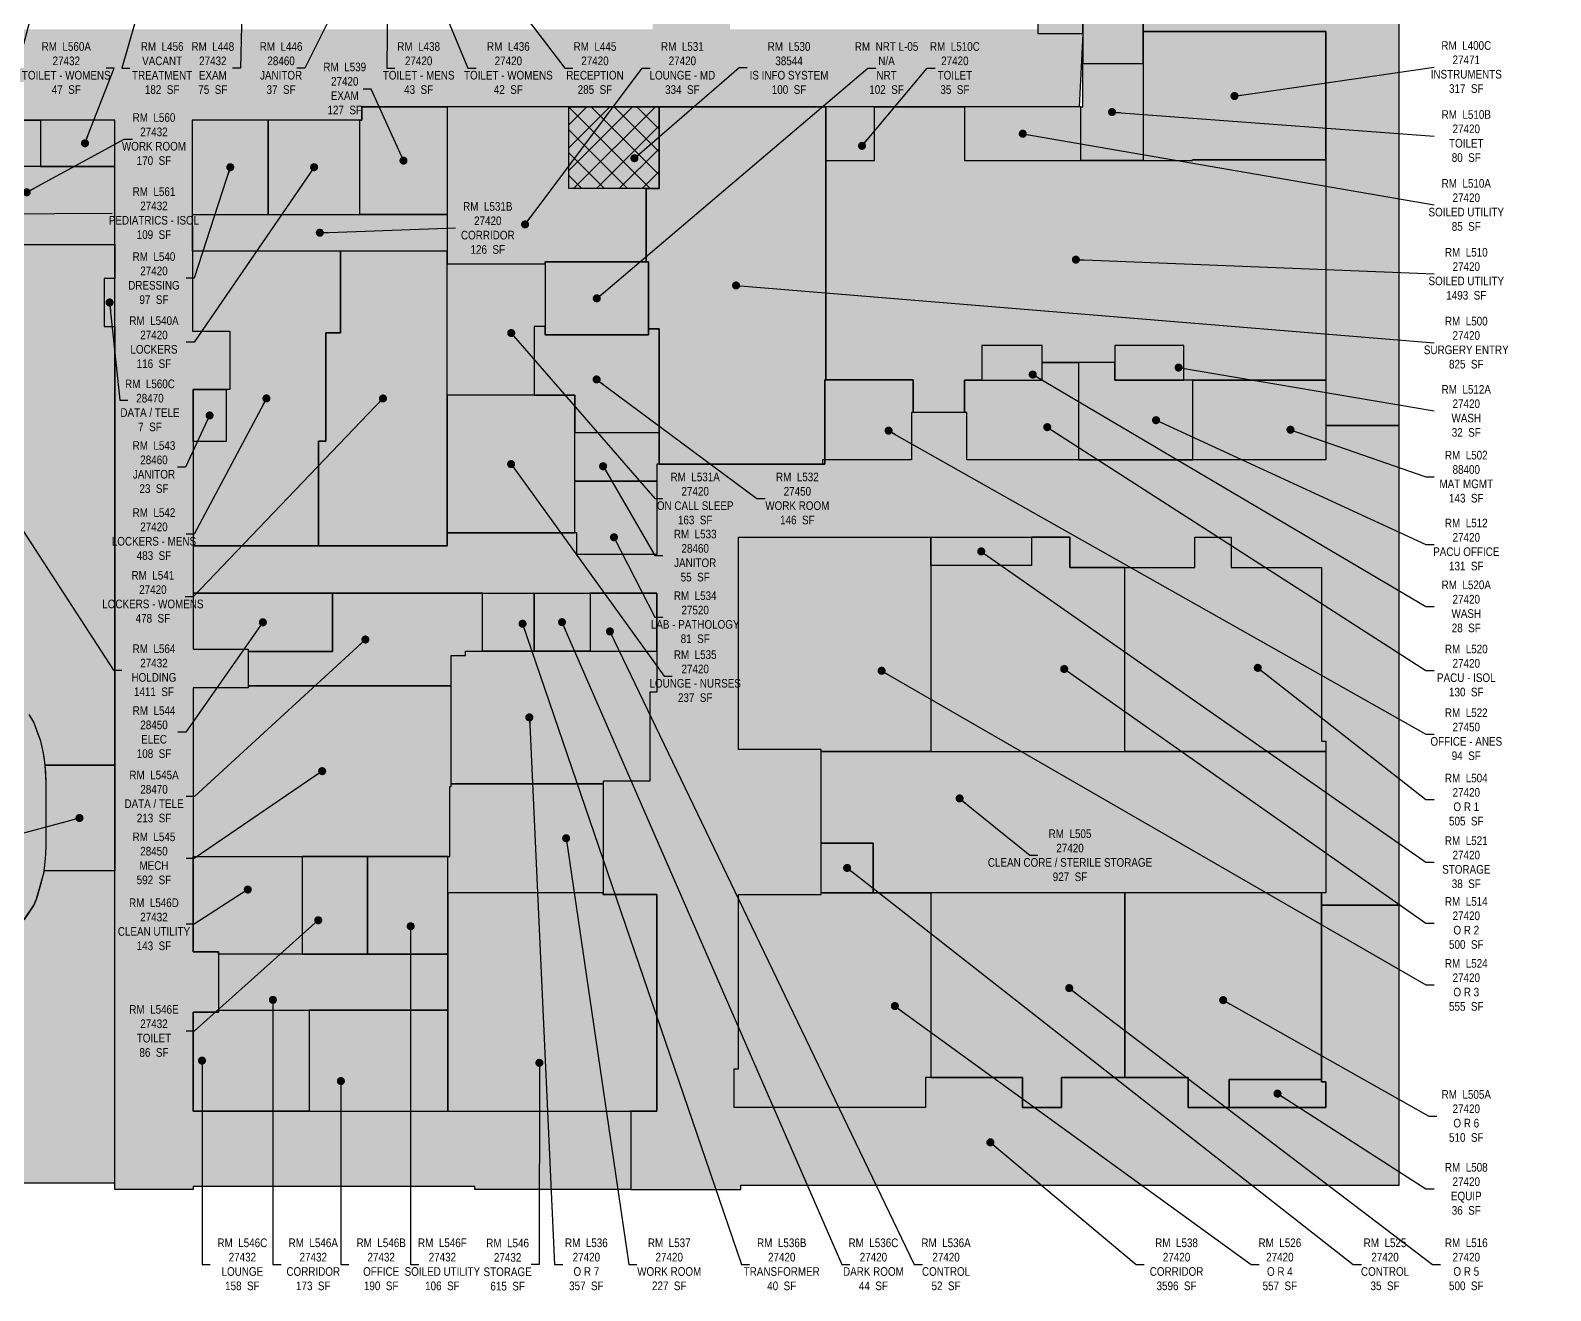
# Model space of a CAD drawing. Header units: inches. Extents: x -3218 to 3511, y 17 to 2914.
# Drawn here: x 1369 to 3489, y 17 to 1774 of the extents above; entities that cross this region are included whole.
import ezdxf

# ---------------------------------------------------------------- set-up
doc = ezdxf.new("R2010")
doc.units = ezdxf.units.IN
doc.header["$LTSCALE"] = 0.25
doc.header["$MEASUREMENT"] = 0
for name, color, linetype in [('0-LABEL', 3, 'Continuous'), ('1-NRT', 200, 'Continuous'), ('1-NRT-PTN', 253, 'Continuous'), ('3-FCM', 190, 'Continuous'), ('3-FCM-PTN', 9, 'Continuous'), ('4-OCC', 6, 'Continuous'), ('4-OCC-PTN', 95, 'Continuous')]:
    doc.layers.add(name, color=color, linetype=linetype)
doc.styles.add('ArialN', font='ARIALN.TTF')
doc.dimstyles.new('AB-120', dxfattribs={"dimscale": 120, "dimtxt": 0.125, "dimasz": 0.09375, "dimexe": 0.0625, "dimexo": 0.125, "dimgap": 0.375, "dimtad": 0, "dimtih": 1, "dimtoh": 1, "dimdec": 4, "dimrnd": 0.0625, "dimzin": 0, "dimdsep": 46, "dimlunit": 4, "dimtxsty": 'ArialN', "dimblk": 'ARCHTICK', "dimcen": 0.09375, "dimclrd": 256, "dimclre": 256, "dimclrt": 256, "dimadec": 0, "dimazin": 0, "dimtfac": 1, "dimtdec": 4, "dimtofl": 0, "dimtmove": 2, "dimatfit": 3, "dimldrblk": 'DOT', "dimfxl": 0, "dimfrac": 2, "dimtolj": 1, "dimtzin": 0, "dimlwd": -1, "dimlwe": -1, "dimarcsym": 0})

# ---------------------------------------------------------------- blocks, each defined once
blk = doc.blocks.new('_ArchTick')
at = {"const_width": 0.15}
blk.add_lwpolyline([(-0.5, -0.5), (0.5, 0.5)], dxfattribs=at)
blk = doc.blocks.new('_Dot')
at = {"lineweight": -2}
blk.add_line((-0.5, 0), (-1, 0), dxfattribs=at)
at = {"const_width": 0.5}
blk.add_lwpolyline([(-0.25, 0, 1), (0.25, 0, 1)], format="xyb", close=True, dxfattribs=at)

msp = doc.modelspace()

# ---------------------------------------------------------------- hatches: boundary and pattern name
at = {"layer": '1-NRT-PTN'}
for points in [[(2773.5, 2066.6), (2773.5, 1769.5), (2836.5, 1769.5), (2836.5, 1952), (2836.5, 2066.6)], [(2230.5, 1451.5), (2086.5, 1451.5), (2086.5, 1349.5), (2230.5, 1349.5)]]:
    msp.add_hatch(color=256, dxfattribs=at).paths.add_polyline_path(points)
at = {"layer": '3-FCM-PTN'}
msp.add_hatch(color=256, dxfattribs=at).paths.add_polyline_path([(1594.4, 1649.1), (1594.5, 1354.8), (1646.5, 1354.8), (1646.5, 1273.5), (1595.5, 1273.5), (1595.5, 1055.4), (1595.5, 989.5), (1595.5, 911.5), (1672.5, 911.5), (1672.5, 857.5), (1595.5, 857.5), (1595.5, 625.5), (1595.5, 622.5), (1595.5, 489.5), (1630.8, 489.5), (1630.8, 405.5), (1595.5, 405.5), (1595.5, 267.5), (2206, 267.5), (2206, 158.5), (1988.5, 158.5), (1988.5, 162.5), (1595.5, 162.5), (1595.5, 158.5), (1486.5, 158.5), (1486.5, 1649.1), (1247.2, 1649.1), (1247.2, 1667.5), (1183, 1667.5), (1183, 1661.5), (874.5, 1661.5), (280.5, 1661.5), (280.5, 1782.5), (280.5, 2375.5), (671.9, 2375.5), (716.4, 2375.5), (975.5, 2375.5), (975.5, 2388.5), (1246.5, 2388.5), (1246.5, 2375.5), (1715.4, 2375.5), (1715.4, 2267.5), (386.1, 2267.5), (386.1, 1775.5), (868.5, 1775.5), (868.5, 1877.3), (1009.5, 1877.2), (1009.5, 1775.5), (2236.5, 1775.5), (2236.5, 1952.5), (2242.5, 1952.5), (2242.5, 2216.5), (2230.5, 2216.5), (2230.5, 2267.5), (2230.5, 2273.5), (2344.5, 2273.5), (2344.5, 2267.5), (2344.5, 2165.5), (2374, 2165.5), (2374, 1984.6), (2392.6, 1984.6), (2392.6, 1949.4), (2344.5, 1949.4), (2344.5, 1775.5), (2773.5, 1775.5), (2773.5, 1769.5), (2836.5, 1769.5), (2831.3, 1667.5), (1830.9, 1667.5), (1830.9, 1649.1), (1594.4, 1649)])
at = {"layer": '4-OCC-PTN'}
for color, points in [(54, [(2920.5, 2226.1), (2920.5, 2064), (2836.5, 2064), (2836.5, 2019.5), (2920.5, 2019.5), (2920.5, 1772.5), (3175.5, 1772.5), (3175.5, 1223.5), (3277.5, 1223.5), (3277.5, 2255.5), (3199.5, 2255.5), (3199.5, 2226.1)]), (54, [(2920.5, 1954.6), (2836.5, 1954.6), (2836.5, 1728), (2920.5, 1728)]), (54, [(2920.5, 1772.5), (2920.5, 1592.5), (2989.6, 1592.5), (2989.6, 1593.5), (3175.5, 1593.5), (3175.5, 1772.5)]), (121, [(2836.5, 1728), (2920.5, 1728), (2920.5, 1592.5), (2833.9, 1592.5), (2833.9, 1667.5), (2836.5, 1667.5)]), (121, [(1827.9, 1517.6), (1827.9, 1649.1), (1830.9, 1649.1), (1830.9, 1667.5), (1950, 1667.5), (1950, 1517.6)]), (121, [(2119.5, 1667.5), (1950, 1667.5), (1950, 1517.6), (1950, 1466.5), (1950, 1448.5), (2086.5, 1448.5), (2086.5, 1451.5), (2227.5, 1451.5), (2227.5, 1553.5), (2119.5, 1553.5)]), (61, [(2245.5, 1667.5), (2245.5, 1553.5), (2119.5, 1553.5), (2119.5, 1667.5)]), (121, [(2478, 1667.5), (2245.5, 1667.5), (2245.5, 1553.5), (2227.5, 1553.5), (2227.5, 1451.5), (2230.5, 1451.5), (2230.5, 1358), (2245.5, 1358), (2245.5, 1169.5), (2476.5, 1169.5), (2476.5, 1286.9), (2478, 1286.9)]), (121, [(2478, 1592.5), (2546, 1592.5), (2546, 1667.5), (2671.5, 1667.5), (2671.5, 1592.5), (2989.6, 1592.5), (2989.6, 1593.5), (3175.5, 1593.5), (3175.5, 1286.5), (2977.5, 1286.5), (2977.5, 1334.9), (2880.9, 1334.9), (2880.9, 1310.9), (2779.9, 1310.9), (2779.9, 1334.9), (2695.6, 1334.9), (2695.6, 1286.5), (2671.5, 1286.5), (2671.5, 1241.5), (2599.9, 1241.5), (2599.9, 1286.9), (2478, 1286.9)]), (121, [(2478, 1667.5), (2478, 1592.5), (2546, 1592.5), (2546, 1667.5)]), (121, [(2833.9, 1667.5), (2671.5, 1667.5), (2671.5, 1592.5), (2833.9, 1592.5)]), (148, [(1382.5, 1649.1), (1382.5, 1584.4), (1275.9, 1584.4), (1275.9, 1649.1)]), (148, [(1486.5, 1649.1), (1382.5, 1649.1), (1382.5, 1584.4), (1486.5, 1584.4)]), (121, [(1700.4, 1649.1), (1594.4, 1649.1), (1594.4, 1517.6), (1700.4, 1517.6)]), (121, [(1827.9, 1649.1), (1700.4, 1649.1), (1700.4, 1517.6), (1827.9, 1517.6)]), (148, [(1486.5, 1584.4), (1275.9, 1584.4), (1275.9, 1519), (1239.9, 1519), (1239.9, 1475.7), (1486.5, 1475.7)]), (121, [(1594.5, 1517.6), (1950, 1517.6), (1950, 1466.5), (1594.5, 1466.5)]), (148, [(1183, 1475.7), (1486.5, 1475.7), (1486.5, 1428.1), (1471.5, 1428.1), (1471.5, 1361.5), (1486.5, 1361.5), (1486.5, 749.9), (1389.1, 749.9), (1387.6, 761.6), (1386.4, 769), (1383, 783.5), (1378.1, 796.6), (1373.2, 809.7), (1370.1, 815.2), (1366.9, 820.7), (1363.5, 825.3), (1360, 829.9), (1352.3, 836.1), (1344.7, 842.2), (1340.7, 843.7), (1336.7, 845.2), (1328.8, 846.2), (1320.8, 845.2), (1316.8, 843.7), (1312.8, 842.2), (1305.8, 836.8), (1298.9, 831.4), (1296.7, 827.4), (1183, 827.4)]), (121, [(1594.5, 1466.5), (1594.5, 1354.8), (1646.5, 1354.8), (1646.5, 1273.5), (1641.5, 1273.5), (1641.5, 1201.2), (1595.5, 1201.2), (1595.5, 1055.4), (1770.5, 1055.4), (1770.5, 1201.3), (1780.5, 1201.3), (1780.5, 1352.5), (1801.1, 1352.5), (1801.1, 1466.5)]), (121, [(1950, 1466.5), (1801.1, 1466.5), (1801.1, 1352.5), (1780.5, 1352.5), (1780.5, 1201.3), (1770.5, 1201.3), (1770.5, 1055.4), (1950, 1055.4), (1950, 1073.5)]), (121, [(2071.1, 1361.5), (2071.1, 1265.5), (1950, 1265.5), (1950, 1448.5), (2086.5, 1448.5), (2086.5, 1361.5)]), (62, [(1486.5, 1428.1), (1471.5, 1428.1), (1471.5, 1361.5), (1486.5, 1361.5)]), (16, [(2127.9, 1265.5), (2127.9, 1213.5), (2245.5, 1213.5), (2245.5, 1358), (2230.5, 1358), (2230.5, 1349.5), (2086.5, 1349.5), (2086.5, 1361.5), (2071.1, 1361.5), (2071.1, 1265.5)]), (121, [(2695.6, 1334.9), (2695.6, 1286.5), (2779.9, 1286.5), (2779.9, 1334.9)]), (121, [(2977.5, 1334.9), (2880.9, 1334.9), (2880.9, 1286.5), (2977.5, 1286.5)]), (121, [(2671.5, 1286.5), (2779.9, 1286.5), (2779.9, 1310.9), (2830.4, 1310.9), (2830.4, 1175.5), (2674.5, 1175.5), (2674.5, 1241.5), (2671.5, 1241.5)]), (121, [(2989.9, 1175.5), (2989.9, 1286.5), (2880.9, 1286.5), (2880.9, 1310.9), (2830.4, 1310.9), (2830.4, 1175.5)]), (201, [(1595.5, 1273.5), (1641.5, 1273.5), (1641.5, 1201.2), (1595.5, 1201.2)]), (16, [(2476.5, 1286.9), (2599.9, 1286.9), (2599.9, 1241.5), (2597.3, 1241.5), (2597.3, 1175.5), (2476.5, 1175.5)]), (41, [(3175.5, 1175.5), (2989.9, 1175.5), (2989.9, 1286.5), (3175.5, 1286.5)]), (121, [(2127.9, 1073.5), (2127.9, 1265.5), (1950, 1265.5), (1950, 1073.5)]), (121, [(1950, 1055.4), (1595.5, 1055.4), (1595.5, 989.5), (2242.5, 989.7), (2242.5, 851.5), (2232.5, 851.5), (2232.5, 727.5), (2167.5, 727.5), (2167.5, 569.5), (2242.5, 569.5), (2242.5, 267.5), (2206, 267.5), (2206, 158.5), (2359.5, 158.5), (2359.5, 164.5), (3277.5, 164.5), (3277.5, 554.5), (3169.5, 554.5), (3169.5, 308.5), (3175.5, 308.5), (3175.5, 272.5), (2983.5, 272.5), (2983.5, 314.5), (2806.5, 314.5), (2806.5, 272.5), (2752.5, 272.5), (2752.5, 314.5), (2616.9, 314.5), (2616.9, 272.5), (2350, 272.5), (2350, 326.5), (2356, 326.5), (2356, 569.5), (2471.5, 569.5), (2471.5, 771.5), (2356, 771.5), (2356, 1067.5), (2818.5, 1067.5), (2818.5, 1025.5), (2992.5, 1025.5), (2992.5, 1067.5), (3043.4, 1067.5), (3043.4, 1025.5), (3169.5, 1025.5), (3169.5, 783.5), (3175.5, 783.5), (3175.5, 572.1), (3169.5, 572.1), (3169.5, 554.5), (3277.5, 554.5), (3277.5, 1223.5), (3175.5, 1223.5), (3175.5, 1175.5), (2674.5, 1175.5), (2674.5, 1241.5), (2597.3, 1241.5), (2597.3, 1175.5), (2473.5, 1175.5), (2473.5, 1169.5), (2242.5, 1169.5), (2242.5, 1043.5), (2130.9, 1043.5), (2130.9, 1073.5), (1950, 1073.5)]), (201, [(2242.5, 1145.9), (2127.9, 1145.9), (2127.9, 1213.5), (2245.5, 1213.5), (2245.5, 1169.5), (2242.5, 1169.5)]), (11, [(2242.5, 1043.5), (2130.9, 1043.5), (2130.9, 1073.5), (2127.9, 1073.5), (2127.9, 1145.9), (2242.5, 1145.9)]), (121, [(2356, 1067.5), (2624.5, 1067.5), (2624.5, 768.9), (2471.5, 768.9), (2471.5, 771.5), (2356, 771.5)]), (121, [(2624.5, 1028.1), (2624.5, 768.9), (2895, 768.9), (2895, 1025.5), (2818.5, 1025.5), (2818.5, 1067.5), (2765, 1067.5), (2765, 1028.1)]), (121, [(2765, 1067.5), (2765, 1028.1), (2624.5, 1028.1), (2624.5, 1067.5)]), (121, [(3169.5, 1025.5), (3169.5, 783.5), (3175.5, 783.5), (3175.5, 768.9), (2895, 768.9), (2895, 1025.5), (2992.5, 1025.5), (2992.5, 1067.5), (3043.4, 1067.5), (3043.4, 1025.5)]), (55, [(1672.5, 911.5), (1672.5, 908.5), (1790.1, 908.5), (1790.1, 989.5), (1595.5, 989.5), (1595.5, 911.5)]), (62, [(1790.1, 989.5), (1790.1, 908.5), (1672.5, 908.5), (1672.5, 860.5), (1955.5, 860.5), (1955.5, 902.5), (1975.3, 902.5), (1975.3, 908.9), (1999.3, 908.9), (1999.3, 989.5)]), (121, [(1999.3, 989.5), (2071, 989.5), (2071, 908.9), (1999.3, 908.9)]), (121, [(2071, 989.5), (2149.1, 989.5), (2149.1, 908.9), (2071, 908.9)]), (121, [(2242.5, 989.5), (2149.1, 989.5), (2149.1, 908.9), (2242.5, 908.9)]), (121, [(2167.5, 723.9), (1955.5, 723.9), (1955.5, 902.5), (1975.3, 902.5), (1975.3, 908.9), (1999.3, 908.9), (2242.5, 908.9), (2242.5, 851.5), (2232.5, 851.5), (2232.5, 727.5), (2167.5, 727.5)]), (55, [(1595.5, 857.5), (1595.5, 622.5), (1953.5, 622.5), (1953.5, 720.2), (1955.5, 720.2), (1955.5, 860.5), (1672.5, 860.5), (1672.5, 857.5)]), (121, [(3175.5, 768.9), (3175.5, 572.1), (2543.9, 572.1), (2543.9, 641.1), (2471.5, 641.1), (2471.5, 768.9)]), (148, [(1387.6, 602.5), (1388.7, 610.3), (1390.1, 625.1), (1390.5, 639.4), (1390.5, 683.6), (1390.5, 725.7), (1389.1, 749.9), (1486.5, 749.9), (1486.5, 602.5)]), (121, [(2167.5, 572.1), (1951, 572.1), (1951, 622.5), (1953.5, 622.5), (1953.5, 720.2), (1955.5, 720.2), (1955.5, 723.9), (2167.5, 723.9)]), (121, [(2471.5, 641.1), (2543.9, 641.1), (2543.9, 572.1), (2471.5, 572.1)]), (148, [(1595.5, 622.5), (1674, 622.5), (1747.8, 622.5), (1747.8, 486.5), (1630.8, 486.5), (1630.8, 489.5), (1595.5, 489.5)]), (148, [(1595.5, 622.5), (1674, 622.5), (1747.8, 622.5), (1747.8, 486.5), (1630.8, 486.5), (1630.8, 489.5), (1595.5, 489.5)]), (148, [(1747.8, 622.5), (1747.8, 486.5), (1838.9, 486.5), (1838.9, 622.5)]), (148, [(1838.9, 622.5), (1838.9, 486.5), (1951, 486.5), (1951, 622.5)]), (148, [(1183, 167.5), (1486.5, 167.5), (1486.5, 602.5), (1387.6, 602.5), (1382.1, 581.5), (1377.1, 563.7), (1373.2, 554.9), (1366.6, 544.8), (1360, 534.7), (1352.3, 528.5), (1344.7, 522.3), (1336.7, 519.3), (1332.7, 518.9), (1328.8, 518.4), (1316.8, 520.1), (1305.8, 525), (1183, 525)]), (148, [(2242.5, 569.5), (2167.5, 569.5), (2167.5, 572.1), (1951, 572.1), (1951, 486.5), (1951, 408.5), (1951, 267.5), (2242.5, 267.5)]), (121, [(2471.5, 572.1), (2624.5, 572.1), (2624.5, 314.5), (2616.9, 314.5), (2616.9, 272.5), (2350, 272.5), (2350, 326.5), (2356, 326.5), (2356, 569.5), (2471.5, 569.5)]), (121, [(2895, 572.1), (2624.5, 572.1), (2624.5, 314.5), (2752.5, 314.5), (2752.5, 272.5), (2806.5, 272.5), (2806.5, 314.5), (2895, 314.5)]), (121, [(2895, 572.1), (2895, 314.5), (2983.5, 314.5), (2983.5, 272.5), (3040.5, 272.5), (3040.5, 311.5), (3169.5, 311.5), (3169.5, 572.1)]), (148, [(1951, 408.5), (1951, 486.5), (1630.8, 486.5), (1630.8, 408.5)]), (148, [(1595.5, 405.5), (1630.8, 405.5), (1630.8, 408.5), (1757.5, 408.5), (1757.5, 267.5), (1595.5, 267.5)]), (148, [(1951, 408.5), (1757.5, 408.5), (1757.5, 267.5), (1951, 267.5)]), (121, [(3040.5, 311.5), (3040.5, 272.5), (3175.5, 272.5), (3175.5, 308.5), (3169.5, 308.5), (3169.5, 311.5)])]:
    msp.add_hatch(color=color, dxfattribs=at).paths.add_polyline_path(points)
h = msp.add_hatch(dxfattribs=at)
h.set_pattern_fill('ANSI37', color=252, scale=180)
h.paths.add_polyline_path([(2245.5, 1667.5), (2245.5, 1553.5), (2119.5, 1553.5), (2119.5, 1667.5)])
h = msp.add_hatch(color=121, dxfattribs=at)
h.paths.add_polyline_path([(2356, 1067.5), (2624.5, 1067.5), (2624.5, 768.9), (2471.5, 768.9), (2471.5, 771.5), (2356, 771.5)])
h.paths.add_polyline_path([(2624.5, 1067.5), (2356, 1067.5), (2356, 771.5), (2471.5, 771.5), (2471.5, 768.9), (2624.5, 768.9)], flags=17)
h = msp.add_hatch(color=148, dxfattribs=at)
edge = h.paths.add_edge_path()
edge.add_line((1390.5, 683.6), (1390.5, 725.7))
edge.add_line((1390.5, 725.7), (1390.1, 739.5))
edge.add_line((1390.1, 739.5), (1388.7, 754.2))
edge.add_line((1388.7, 754.2), (1386.4, 769))
edge.add_line((1386.4, 769), (1383, 783.5))
edge.add_line((1383, 783.5), (1373.2, 809.7))
edge.add_line((1373.2, 809.7), (1366.9, 820.7))
edge.add_line((1366.9, 820.7), (1360, 829.9))
edge.add_line((1360, 829.9), (1344.7, 842.2))
edge.add_line((1344.7, 842.2), (1336.7, 845.2))
edge.add_line((1336.7, 845.2), (1328.8, 846.2))
edge.add_line((1328.8, 846.2), (1320.8, 845.2))
edge.add_line((1320.8, 845.2), (1312.8, 842.2))
edge.add_line((1312.8, 842.2), (1298.9, 831.4))
edge.add_line((1298.9, 831.4), (1296.7, 827.4))
edge.add_line((1296.7, 827.4), (1296.7, 728.7))
edge.add_line((1296.7, 728.7), (1304.5, 728.7))
edge.add_line((1304.5, 728.7), (1304.5, 726.1))
edge.add_line((1304.5, 726.1), (1304.5, 684.1))
edge.add_line((1304.5, 684.1), (1305, 684.1))
edge.add_line((1305, 684.1), (1305, 599.4))
edge.add_line((1305, 599.4), (1252.5, 599.4))
edge.add_line((1252.5, 599.4), (1252.5, 602))
edge.add_line((1252.5, 602), (1183, 602))
edge.add_line((1183, 602), (1183, 525))
edge.add_line((1183, 525), (1305.8, 525))
edge.add_arc((1328.8, 561.4), 43, 237.7717, 270)
edge.add_line((1328.8, 518.4), (1336.7, 519.3))
edge.add_line((1336.7, 519.3), (1344.7, 522.3))
edge.add_line((1344.7, 522.3), (1360, 534.7))
edge.add_line((1360, 534.7), (1373.2, 554.9))
edge.add_line((1373.2, 554.9), (1377.1, 563.7))
edge.add_line((1377.1, 563.7), (1387.1, 599.4))
edge.add_line((1387.1, 599.4), (1388.7, 610.3))
edge.add_line((1388.7, 610.3), (1390.1, 625.1))
edge.add_line((1390.1, 625.1), (1390.5, 639.4))
edge.add_line((1390.5, 639.4), (1390.5, 683.6))

# ---------------------------------------------------------------- linework, layer by layer
at = {"layer": '1-NRT'}
for points in [[(2773.5, 2066.6), (2773.5, 1769.5), (2836.5, 1769.5), (2836.5, 1952), (2836.5, 1952), (2836.5, 2066.6), (2773.5, 2066.6)], [(2230.5, 1451.5), (2230.5, 1451.5), (2086.5, 1451.5), (2086.5, 1349.5), (2230.5, 1349.5), (2230.5, 1451.5)]]:
    msp.add_lwpolyline(points, dxfattribs=at)
at = {"layer": '3-FCM'}
msp.add_lwpolyline([(2773.5, 1775.5), (2773.5, 1769.5), (2836.5, 1769.5), (2831.3, 1667.5), (1830.9, 1667.5), (1830.9, 1649.1), (1594.4, 1649), (1594.4, 1649.1), (1594.5, 1354.8), (1646.5, 1354.8), (1646.5, 1273.5), (1595.5, 1273.5), (1595.5, 1055.4), (1595.5, 989.5), (1595.5, 989.5), (1595.5, 911.5), (1672.5, 911.5), (1672.5, 857.5), (1595.5, 857.5), (1595.5, 625.5), (1595.5, 622.5), (1595.5, 489.5), (1630.8, 489.5), (1630.8, 405.5), (1595.5, 405.5), (1595.5, 267.5), (2206, 267.5), (2206, 158.5), (1988.5, 158.5), (1988.5, 162.5), (1595.5, 162.5), (1595.5, 158.5), (1486.5, 158.5), (1486.5, 1649.1), (1247.2, 1649.1)], dxfattribs=at)
at = {"layer": '4-OCC'}
for p, q in [((2920.5, 1592.5), (2989.6, 1592.5)), ((2989.6, 1592.5), (2989.6, 1593.5))]:
    msp.add_line(p, q, dxfattribs=at)
for points in [[(2836.5, 2064), (2836.5, 2019.5), (2836.5, 2019.5), (2836.5, 2019.5), (2920.5, 2019.5), (2920.5, 1772.5), (3175.5, 1772.5), (3175.5, 1223.5), (3277.5, 1223.5), (3277.5, 2255.5), (3199.5, 2255.5), (3199.5, 2226.1), (2920.5, 2226.1), (2920.5, 2226.1), (2920.5, 2064)], [(1827.9, 1517.6), (1827.9, 1649.1), (1830.9, 1649.1), (1830.9, 1667.5), (1950, 1667.5), (1950, 1517.6)], [(2478, 1286.9), (2476.5, 1286.9), (2476.5, 1169.5), (2473.5, 1169.5), (2245.5, 1169.5), (2245.5, 1358), (2230.5, 1358), (2230.5, 1451.5), (2227.5, 1451.5), (2227.5, 1454.5), (2227.5, 1553.5), (2245.5, 1553.5), (2245.5, 1667.5), (2478, 1667.5), (2478, 1667.5), (2478, 1667.5)], [(2478, 1592.5), (2546, 1592.5), (2546, 1667.5), (2671.5, 1667.5), (2671.5, 1592.5), (2989.6, 1592.5), (2989.6, 1593.5), (3175.5, 1593.5), (3175.5, 1286.5), (2977.5, 1286.5), (2977.5, 1334.9), (2880.9, 1334.9), (2880.9, 1310.9), (2779.9, 1310.9), (2779.9, 1334.9), (2695.6, 1334.9), (2695.6, 1286.5), (2671.5, 1286.5), (2671.5, 1241.5), (2599.9, 1241.5), (2599.9, 1286.9), (2478, 1286.9)], [(1594.5, 1517.6), (1950, 1517.6), (1950, 1466.5), (1594.5, 1466.5)], [(2071.1, 1361.5), (2071.1, 1265.5), (1950, 1265.5), (1950, 1448.5), (2086.5, 1448.5), (2086.5, 1361.5)], [(2671.5, 1286.5), (2779.9, 1286.5), (2779.9, 1286.5), (2779.9, 1286.5), (2779.9, 1310.9), (2830.4, 1310.9), (2830.4, 1310.9), (2830.4, 1310.9), (2830.4, 1175.5), (2674.5, 1175.5), (2674.5, 1241.5), (2671.5, 1241.5), (2671.5, 1241.5)], [(2989.9, 1175.5), (2989.9, 1286.5), (2880.9, 1286.5), (2880.9, 1286.5), (2880.9, 1286.5), (2880.9, 1310.9), (2830.4, 1310.9), (2830.4, 1310.9), (2830.4, 1310.9), (2830.4, 1175.5)], [(1950, 1055.4), (1595.5, 1055.4), (1595.5, 989.5), (2242.5, 989.7), (2242.5, 851.5), (2232.5, 851.5), (2232.5, 727.5), (2167.5, 727.5), (2167.5, 569.5), (2242.5, 569.5), (2242.5, 267.5), (2206, 267.5), (2206, 158.5), (2359.5, 158.5), (2359.5, 164.5), (3277.5, 164.5), (3277.5, 554.5), (3169.5, 554.5), (3169.5, 308.5), (3175.5, 308.5), (3175.5, 272.5), (2983.5, 272.5), (2983.5, 314.5), (2806.5, 314.5), (2806.5, 272.5), (2752.5, 272.5), (2752.5, 314.5), (2616.9, 314.5), (2616.9, 272.5), (2350, 272.5), (2350, 326.5), (2356, 326.5), (2356, 569.5), (2471.5, 569.5), (2471.5, 771.5), (2356, 771.5), (2356, 1067.5), (2818.5, 1067.5), (2818.5, 1025.5), (2992.5, 1025.5), (2992.5, 1067.5), (3043.4, 1067.5), (3043.4, 1025.5), (3169.5, 1025.5), (3169.5, 783.5), (3175.5, 783.5), (3175.5, 572.1), (3169.5, 572.1), (3169.5, 554.5), (3277.5, 554.5), (3277.5, 1223.5), (3175.5, 1223.5), (3175.5, 1175.5), (2674.5, 1175.5), (2674.5, 1241.5), (2597.3, 1241.5), (2597.3, 1175.5), (2473.5, 1175.5), (2473.5, 1169.5), (2242.5, 1169.5), (2242.5, 1043.5), (2130.9, 1043.5), (2130.9, 1073.5), (1950, 1073.5)], [(2242.5, 1145.9), (2127.9, 1145.9), (2127.9, 1213.5), (2127.9, 1213.5), (2127.9, 1213.5), (2245.5, 1213.5), (2245.5, 1169.5), (2242.5, 1169.5)], [(1672.5, 911.5), (1672.5, 908.5), (1790.1, 908.5), (1790.1, 989.5), (1595.5, 989.5), (1595.5, 911.5)], [(1595.5, 857.5), (1595.5, 622.5), (1953.5, 622.5), (1953.5, 720.2), (1955.5, 720.2), (1955.5, 860.5), (1672.5, 860.5), (1672.5, 860.5), (1672.5, 860.5), (1672.5, 857.5)], [(3175.5, 768.9), (3175.5, 572.1), (3175.5, 572.1), (3175.5, 572.1), (2543.9, 572.1), (2543.9, 572.1), (2543.9, 572.1), (2543.9, 641.1), (2543.9, 641.1), (2543.9, 641.1), (2471.5, 641.1), (2471.5, 768.9)], [(1387.6, 602.5), (1388.7, 610.3), (1390.1, 625.1), (1390.5, 639.4), (1390.5, 683.6), (1390.5, 725.7), (1389.1, 749.9), (1486.5, 749.9), (1486.5, 602.5)], [(1747.8, 622.5), (1747.8, 486.5), (1838.9, 486.5), (1838.9, 486.5), (1838.9, 486.5), (1838.9, 622.5), (1747.8, 622.5)], [(1951, 408.5), (1951, 486.5), (1630.8, 486.5), (1630.8, 408.5), (1951, 408.5)]]:
    msp.add_lwpolyline(points, close=True, dxfattribs=at)
for points in [[(2920.5, 1954.6), (2836.5, 1954.6), (2836.5, 1728), (2920.5, 1728), (2920.5, 1954.6)], [(2920.5, 1772.5), (3175.5, 1772.5), (3175.5, 1593.5), (2989.6, 1593.5)], [(2920.5, 1772.5), (2920.5, 1592.5), (2989.6, 1592.5), (2989.6, 1593.5), (2989.6, 1593.5), (3175.5, 1593.5), (3175.5, 1772.5), (2920.5, 1772.5)], [(2836.5, 1728), (2920.5, 1728), (2920.5, 1592.5), (2833.9, 1592.5), (2833.9, 1592.5), (2833.9, 1592.5), (2833.9, 1667.5), (2836.5, 1667.5), (2836.5, 1728)], [(2119.5, 1667.5), (1950, 1667.5), (1950, 1667.5), (1950, 1667.5), (1950, 1517.6), (1950, 1517.6), (1950, 1466.5), (1950, 1466.5), (1950, 1466.5), (1950, 1466.5), (1950, 1448.5), (2086.5, 1448.5), (2086.5, 1451.5), (2227.5, 1451.5), (2227.5, 1553.5), (2119.5, 1553.5), (2119.5, 1667.5)], [(2245.5, 1667.5), (2245.5, 1553.5), (2119.5, 1553.5), (2119.5, 1553.5), (2119.5, 1553.5), (2119.5, 1667.5), (2245.5, 1667.5)], [(2478, 1667.5), (2245.5, 1667.5), (2245.5, 1553.5), (2227.5, 1553.5), (2227.5, 1553.5), (2227.5, 1451.5), (2230.5, 1451.5), (2230.5, 1358), (2245.5, 1358), (2245.5, 1169.5), (2476.5, 1169.5), (2476.5, 1286.9), (2478, 1286.9), (2478, 1667.5)], [(2478, 1667.5), (2478, 1592.5), (2478, 1592.5), (2478, 1592.5), (2546, 1592.5), (2546, 1592.5), (2546, 1592.5), (2546, 1667.5), (2478, 1667.5)], [(2833.9, 1667.5), (2671.5, 1667.5), (2671.5, 1667.5), (2671.5, 1667.5), (2671.5, 1592.5), (2833.9, 1592.5), (2833.9, 1667.5)], [(1382.5, 1649.1), (1382.5, 1584.4), (1275.9, 1584.4), (1275.9, 1649.1), (1382.5, 1649.1)], [(1486.5, 1649.1), (1382.5, 1649.1), (1382.5, 1584.4), (1486.5, 1584.4), (1486.5, 1649.1)], [(1700.4, 1649.1), (1594.4, 1649.1), (1594.4, 1517.6), (1700.4, 1517.6), (1700.4, 1649.1)], [(1827.9, 1649.1), (1700.4, 1649.1), (1700.4, 1649.1), (1700.4, 1649.1), (1700.4, 1517.6), (1827.9, 1517.6), (1827.9, 1649.1)], [(1486.5, 1584.4), (1275.9, 1584.4), (1275.9, 1519), (1239.9, 1519), (1239.9, 1475.7), (1486.5, 1475.7), (1486.5, 1584.4)], [(1183, 1475.7), (1486.5, 1475.7), (1486.5, 1428.1), (1471.5, 1428.1), (1471.5, 1361.5), (1486.5, 1361.5), (1486.5, 749.9), (1389.1, 749.9), (1387.6, 761.6), (1386.4, 769), (1383, 783.5), (1383, 783.5), (1378.1, 796.6), (1373.2, 809.7), (1370.1, 815.2), (1366.9, 820.7)], [(1594.5, 1466.5), (1594.5, 1466.5), (1594.5, 1354.8), (1646.5, 1354.8), (1646.5, 1273.5), (1646.5, 1273.5), (1641.5, 1273.5), (1641.5, 1273.5), (1641.5, 1201.2), (1595.5, 1201.2), (1595.5, 1055.4), (1770.5, 1055.4), (1770.5, 1201.3), (1780.5, 1201.3), (1780.5, 1352.5), (1801.1, 1352.5), (1801.1, 1466.5), (1594.5, 1466.5)], [(1950, 1466.5), (1801.1, 1466.5), (1801.1, 1352.5), (1780.5, 1352.5), (1780.5, 1201.3), (1770.5, 1201.3), (1770.5, 1055.4), (1950, 1055.4), (1950, 1073.5), (1950, 1073.5), (1950, 1466.5)], [(1486.5, 1428.1), (1471.5, 1428.1), (1471.5, 1361.5), (1486.5, 1361.5), (1486.5, 1428.1)], [(2127.9, 1265.5), (2127.9, 1213.5), (2245.5, 1213.5), (2245.5, 1358), (2245.5, 1358), (2245.5, 1358), (2230.5, 1358), (2230.5, 1349.5), (2086.5, 1349.5), (2086.5, 1361.5), (2086.5, 1361.5), (2071.1, 1361.5), (2071.1, 1361.5), (2071.1, 1361.5), (2071.1, 1265.5), (2127.9, 1265.5)], [(2695.6, 1334.9), (2695.6, 1286.5), (2779.9, 1286.5), (2779.9, 1334.9), (2695.6, 1334.9)], [(2977.5, 1334.9), (2880.9, 1334.9), (2880.9, 1286.5), (2977.5, 1286.5), (2977.5, 1334.9)], [(1595.5, 1273.5), (1641.5, 1273.5), (1641.5, 1201.2), (1595.5, 1201.2), (1595.5, 1273.5)], [(2476.5, 1286.9), (2599.9, 1286.9), (2599.9, 1286.9), (2599.9, 1286.9), (2599.9, 1241.5), (2597.3, 1241.5), (2597.3, 1175.5), (2476.5, 1175.5), (2476.5, 1286.9)], [(3175.5, 1175.5), (2989.9, 1175.5), (2989.9, 1175.5), (2989.9, 1175.5), (2989.9, 1286.5), (2989.9, 1286.5), (2989.9, 1286.5), (3175.5, 1286.5), (3175.5, 1175.5)], [(2127.9, 1073.5), (2127.9, 1265.5), (2127.9, 1265.5), (2127.9, 1265.5), (1950, 1265.5), (1950, 1265.5), (1950, 1265.5), (1950, 1073.5), (2127.9, 1073.5)], [(2242.5, 1043.5), (2130.9, 1043.5), (2130.9, 1073.5), (2127.9, 1073.5), (2127.9, 1073.5), (2127.9, 1145.9), (2127.9, 1145.9), (2127.9, 1145.9), (2242.5, 1145.9), (2242.5, 1043.5)], [(2356, 1067.5), (2624.5, 1067.5), (2624.5, 768.9), (2471.5, 768.9), (2471.5, 771.5), (2356, 771.5), (2356, 1067.5)], [(2624.5, 1028.1), (2624.5, 768.9), (2624.5, 768.9), (2624.5, 768.9), (2624.5, 768.9), (2624.5, 768.9), (2895, 768.9), (2895, 768.9), (2895, 768.9), (2895, 1025.5), (2818.5, 1025.5), (2818.5, 1067.5), (2765, 1067.5), (2765, 1028.1), (2624.5, 1028.1)], [(2765, 1067.5), (2765, 1028.1), (2624.5, 1028.1), (2624.5, 1067.5), (2765, 1067.5)], [(3169.5, 1025.5), (3169.5, 783.5), (3175.5, 783.5), (3175.5, 768.9), (3175.5, 768.9), (3175.5, 768.9), (2895, 768.9), (2895, 768.9), (2895, 768.9), (2895, 1025.5), (2992.5, 1025.5), (2992.5, 1067.5), (3043.4, 1067.5), (3043.4, 1025.5), (3169.5, 1025.5)], [(1790.1, 989.5), (1790.1, 908.5), (1672.5, 908.5), (1672.5, 860.5), (1955.5, 860.5), (1955.5, 902.5), (1975.3, 902.5), (1975.3, 908.9), (1999.3, 908.9), (1999.3, 989.5), (1790.1, 989.5)], [(1999.3, 989.5), (2071, 989.5), (2071, 908.9), (1999.3, 908.9), (1999.3, 989.5)], [(2071, 989.5), (2149.1, 989.5), (2149.1, 908.9), (2071, 908.9), (2071, 989.5)], [(2242.5, 989.5), (2149.1, 989.5), (2149.1, 908.9), (2242.5, 908.9), (2242.5, 989.5)], [(2167.5, 723.9), (1955.5, 723.9), (1955.5, 902.5), (1975.3, 902.5), (1975.3, 908.9), (1999.3, 908.9), (1999.3, 908.9), (1999.3, 908.9), (2242.5, 908.9), (2242.5, 851.5), (2232.5, 851.5), (2232.5, 727.5), (2167.5, 727.5), (2167.5, 723.9)], [(1390.5, 683.6), (1390.5, 725.7), (1390.1, 739.5), (1388.7, 754.2), (1386.4, 769), (1383, 783.5), (1373.2, 809.7), (1366.9, 820.7)], [(2167.5, 572.1), (1951, 572.1), (1951, 622.5), (1953.5, 622.5), (1953.5, 720.2), (1955.5, 720.2), (1955.5, 723.9), (1955.5, 723.9), (2167.5, 723.9), (2167.5, 572.1)], [(1360, 534.7), (1373.2, 554.9), (1377.1, 563.7), (1387.1, 599.4), (1388.7, 610.3), (1390.1, 625.1), (1390.5, 639.4), (1390.5, 683.6)], [(2471.5, 641.1), (2543.9, 641.1)], [(2471.5, 641.1), (2543.9, 641.1), (2543.9, 572.5)], [(2471.5, 641.1), (2543.9, 641.1), (2543.9, 572.1), (2471.5, 572.1), (2471.5, 641.1)], [(1595.5, 622.5), (1674, 622.5), (1674, 622.5), (1674, 622.5), (1747.8, 622.5), (1747.8, 622.5), (1747.8, 622.5), (1747.8, 622.5), (1747.8, 622.5), (1747.8, 622.5), (1747.8, 486.5), (1630.8, 486.5), (1630.8, 489.5), (1595.5, 489.5), (1595.5, 622.5)], [(1838.9, 622.5), (1838.9, 486.5), (1951, 486.5), (1951, 622.5), (1838.9, 622.5)], [(1183, 167.5), (1183, 167.5), (1486.5, 167.5), (1486.5, 602.5), (1387.6, 602.5), (1382.1, 581.5), (1377.1, 563.7), (1373.2, 554.9), (1366.6, 544.8), (1360, 534.7), (1352.3, 528.5), (1344.7, 522.3), (1336.7, 519.3), (1332.7, 518.9), (1328.8, 518.4), (1316.8, 520.1), (1305.8, 525), (1183, 525), (1183, 167.5)], [(2242.5, 569.5), (2167.5, 569.5), (2167.5, 572.1), (1951, 572.1), (1951, 572.1), (1951, 486.5), (1951, 486.5), (1951, 408.5), (1951, 408.5), (1951, 408.5), (1951, 408.5), (1951, 408.5), (1951, 408.5), (1951, 267.5), (2242.5, 267.5), (2242.5, 569.5)], [(2471.5, 572.1), (2624.5, 572.1), (2624.5, 314.5), (2616.9, 314.5), (2616.9, 272.5), (2350, 272.5), (2350, 326.5), (2356, 326.5), (2356, 569.5), (2471.5, 569.5), (2471.5, 572.1)], [(2895, 572.1), (2624.5, 572.1), (2624.5, 314.5), (2752.5, 314.5), (2752.5, 272.5), (2806.5, 272.5), (2806.5, 314.5), (2895, 314.5), (2895, 572.1)], [(2895, 572.1), (2895, 314.5), (2983.5, 314.5), (2983.5, 272.5), (3040.5, 272.5), (3040.5, 311.5), (3169.5, 311.5), (3169.5, 572.1), (2895, 572.1)], [(1595.5, 405.5), (1630.8, 405.5), (1630.8, 408.5), (1757.5, 408.5), (1757.5, 267.5), (1595.5, 267.5), (1595.5, 405.5)], [(1951, 408.5), (1757.5, 408.5), (1757.5, 267.5), (1951, 267.5), (1951, 408.5)], [(3040.5, 311.5), (3040.5, 272.5), (3175.5, 272.5), (3175.5, 308.5), (3169.5, 308.5), (3169.5, 311.5), (3040.5, 311.5)]]:
    msp.add_lwpolyline(points, dxfattribs=at)

# ---------------------------------------------------------------- texts
at = {"layer": '0-LABEL', "char_height": 12, "attachment_point": 5, "style": 'ArialN'}
for s, insert in [('RM  L560A\\P27432\\PTOILET - WOMENS\\P47  SF', (1418.6, 1721.5)), ('RM  L456\\PVACANT\\PTREATMENT\\P182  SF', (1552.3, 1721.5)), ('RM  L448\\P27432\\PEXAM\\P75  SF', (1623, 1721.5)), ('RM  L446\\P28460\\PJANITOR\\P37  SF', (1718.2, 1721.5)), ('RM  L438\\P27420\\PTOILET - MENS\\P43  SF', (1910.1, 1721.5)), ('RM  L436\\P27420\\PTOILET - WOMENS\\P42  SF', (2035.2, 1721.5)), ('RM  L445\\P27420\\PRECEPTION\\P285  SF', (2156, 1721.5)), ('RM  L531\\P27420\\PLOUNGE - MD\\P334  SF', (2277.9, 1721.5)), ('RM  L530\\P38544\\PIS INFO SYSTEM\\P100  SF', (2426.7, 1721.5)), ('RM  NRT L-05\\PN/A\\PNRT\\P102  SF', (2562.7, 1721.5)), ('RM  L510C\\P27420\\PTOILET\\P35  SF', (2658, 1721.5)), ('RM  L400C\\P27471\\PINSTRUMENTS\\P317  SF', (3371.3, 1722.9)), ('RM  L539\\P27420\\PEXAM\\P127  SF', (1807, 1693)), ('RM  L560\\P27432\\PWORK ROOM\\P170  SF', (1540.9, 1622.5)), ('RM  L510B\\P27420\\PTOILET\\P80  SF', (3371.3, 1626.7)), ('RM  L561\\P27432\\PPEDIATRICS - ISOL\\P109  SF', (1540.9, 1519.3)), ('RM  L510A\\P27420\\PSOILED UTILITY\\P85  SF', (3371.3, 1530.7)), ('RM  L531B\\P27420\\PCORRIDOR\\P126  SF', (2006.5, 1498.6)), ('RM  L540\\P27420\\PDRESSING\\P97  SF', (1540.9, 1428.7)), ('RM  L510\\P27420\\PSOILED UTILITY\\P1493  SF', (3371.3, 1434.7)), ('RM  L540A\\P27420\\PLOCKERS\\P116  SF', (1540.9, 1339.4)), ('RM  L500\\P27420\\PSURGERY ENTRY\\P825  SF', (3371.3, 1338.7)), ('RM  L560C\\P28470\\PDATA / TELE\\P7  SF', (1535.3, 1251.3)), ('RM  L512A\\P27420\\PWASH\\P32  SF', (3371.3, 1243.6)), ('RM  L543\\P28460\\PJANITOR\\P23  SF', (1540.9, 1165.3)), ('RM  L502\\P88400\\PMAT MGMT\\P143  SF', (3371.3, 1151.9)), ('RM  L531A\\P27420\\PON CALL SLEEP\\P163  SF', (2295.8, 1121.5)), ('RM  L532\\P27450\\PWORK ROOM\\P146  SF', (2438.3, 1121.5)), ('RM  L542\\P27420\\PLOCKERS - MENS\\P483  SF', (1540.9, 1071.9)), ('RM  L512\\P27420\\PPACU OFFICE\\P131  SF', (3371.3, 1057.3)), ('RM  L533\\P28460\\PJANITOR\\P55  SF', (2295.8, 1041.9)), ('RM  L541\\P27420\\PLOCKERS - WOMENS\\P478  SF', (1539.4, 984.5)), ('RM  L520A\\P27420\\PWASH\\P28  SF', (3371.3, 971.1)), ('RM  L534\\P27520\\PLAB - PATHOLOGY\\P81  SF', (2295.8, 956)), ('RM  L564\\P27432\\PHOLDING\\P1411  SF', (1540.9, 882.1)), ('RM  L520\\P27420\\PPACU - ISOL\\P130  SF', (3371.3, 881.7)), ('RM  L535\\P27420\\PLOUNGE - NURSES\\P237  SF', (2295.8, 873.9)), ('RM  L544\\P28450\\PELEC\\P108  SF', (1541, 795.9)), ('RM  L522\\P27450\\POFFICE - ANES\\P94  SF', (3371.3, 792.9)), ('RM  L545A\\P28470\\PDATA / TELE\\P213  SF', (1541, 706.1)), ('RM  L504\\P27420\\PO R 1\\P505  SF', (3371.3, 701.8)), ('RM  L505\\P27420\\PCLEAN CORE / STERILE STORAGE\\P927  SF', (2818.6, 624.2)), ('RM  L545\\P28450\\PMECH\\P592  SF', (1540.9, 619.9)), ('RM  L521\\P27420\\PSTORAGE\\P38  SF', (3371.3, 614.5)), ('RM  L546D\\P27432\\PCLEAN UTILITY\\P143  SF', (1540.9, 528)), ('RM  L514\\P27420\\PO R 2\\P500  SF', (3371.3, 529.8)), ('RM  L524\\P27420\\PO R 3\\P555  SF', (3371.3, 443.5)), ('RM  L546E\\P27432\\PTOILET\\P86  SF', (1540.9, 379.3)), ('RM  L505A\\P27420\\PO R 6\\P510  SF', (3371.3, 260.8)), ('RM  L508\\P27420\\PEQUIP\\P36  SF', (3371.3, 159.2)), ('RM  L546C\\P27432\\PLOUNGE\\P158  SF', (1664.2, 54)), ('RM  L546A\\P27432\\PCORRIDOR\\P173  SF', (1763.1, 54)), ('RM  L546B\\P27432\\POFFICE\\P190  SF', (1857.8, 54)), ('RM  L546F\\P27432\\PSOILED UTILITY\\P106  SF', (1943.2, 54)), ('RM  L546\\P27432\\PSTORAGE\\P615  SF', (2034.2, 53.6)), ('RM  L536\\P27420\\PO R 7\\P357  SF', (2144, 54)), ('RM  L537\\P27420\\PWORK ROOM\\P227  SF', (2259.6, 54)), ('RM  L536B\\P27420\\PTRANSFORMER\\P40  SF', (2416.5, 54)), ('RM  L536C\\P27420\\PDARK ROOM\\P44  SF', (2544.4, 54)), ('RM  L536A\\P27420\\PCONTROL\\P52  SF', (2645.7, 54)), ('RM  L538\\P27420\\PCORRIDOR\\P3596  SF', (2967.2, 54)), ('RM  L526\\P27420\\PO R 4\\P557  SF', (3111.3, 54)), ('RM  L525\\P27420\\PCONTROL\\P35  SF', (3258, 54)), ('RM  L516\\P27420\\PO R 5\\P500  SF', (3371.3, 54))]:
    msp.add_mtext(s, dxfattribs=dict(at, insert=insert))

# ---------------------------------------------------------------- leaders
at = {"layer": '0-LABEL', "annotation_type": 0, "has_hookline": 1}
for points, hookline_direction, text_width in [([(1976.5, 1901.3), (2113.9, 1721.5), (2125.2, 1721.5)], 0, 78), ([(1380.6, 1836.7), (1350, 1721.5), (1338.7, 1721.5)], 1, 88.5), ([(1527, 1829.8), (1496, 1721.5), (1507.3, 1721.5)], 0, 83.4), ([(1664, 1823.5), (1661.7, 1721.5), (1650.4, 1721.5)], 1, 57.9), ([(1801, 1820.5), (1751.3, 1721.5), (1740, 1721.5)], 1, 58.2), ([(1866.8, 1818), (1865.7, 1721.5), (1877, 1721.5)], 0, 99), ([(1938.5, 1818), (1978.9, 1721.5), (1990.2, 1721.5)], 0, 122.7), ([(1444.7, 1616.7), (1485.3, 1721.5), (1474.1, 1721.5)], 1, 122.7), ([(2058.5, 1503.6), (2221.7, 1721.5), (2232.9, 1721.5)], 0, 89.9), ([(2158.5, 1400.5), (2536.6, 1721.5), (2547.9, 1721.5)], 0, 87), ([(2211.1, 1595.9), (2357, 1722.5), (2368.2, 1722.5)], 0, 107.7), ([(2528.5, 1613.1), (2619.2, 1721.5), (2630.4, 1721.5)], 0, 67.9), ([(3048, 1682.5), (3326.3, 1722.9)], 0, 97.2), ([(1888.9, 1592.5), (1844, 1691.9), (1832.8, 1691.9)], 1, 57.9), ([(2877.2, 1660.2), (3326.3, 1626.7)], 0, 67), ([(2752.7, 1630), (3326.3, 1530.7)], 0, 104.7), ([(1363.4, 1548.4), (1499.5, 1622.5), (1510.8, 1622.5)], 0, 88.1), ([(1647.4, 1583.3), (1597.1, 1428.7), (1585.9, 1428.7)], 1, 69.9), ([(1764.2, 1583.3), (1597.1, 1339.4), (1585.9, 1339.4)], 1, 67.7), ([(1217.1, 1518), (1482.5, 1519.3)], 0, 124.5), ([(1772.2, 1492), (1961.5, 1498.6)], 0, 74), ([(2826.8, 1454.5), (3326.3, 1434.7)], 0, 104.7), ([(2352.8, 1418.5), (3326.3, 1338.7)], 0, 117.6), ([(1479, 1394.8), (1493.3, 1258.7), (1504.5, 1258.7)], 0, 80.7), ([(2039.2, 1352.2), (2239.5, 1121.5), (2250.8, 1121.5)], 0, 105.7), ([(2766.6, 1294.3), (3315, 971.1), (3326.3, 971.1)], 0, 67.7), ([(2970, 1304.1), (3326.3, 1243.6)], 0, 67.7), ([(2158.3, 1287.5), (2382, 1121.5), (2393.3, 1121.5)], 0, 88.1), ([(1860.3, 1261), (1595.6, 984.5), (1584.4, 984.5)], 1, 139.6), ([(1697.8, 1261), (1597.1, 1071.9), (1585.9, 1071.9)], 1, 115.9), ([(1618.5, 1237.3), (1585.1, 1165.3), (1573.9, 1165.3)], 1, 58.2), ([(2938.6, 1230.7), (3315, 1057.3), (3326.3, 1057.3)], 0, 90.6), ([(2565.6, 1216.1), (3315, 792.9), (3326.3, 792.9)], 0, 98.6), ([(2786.8, 1221), (3315, 881.7), (3326.3, 881.7)], 0, 80.2), ([(3126.1, 1217.4), (3315, 1151.9), (3326.3, 1151.9)], 0, 73.6), ([(2039, 1169.5), (2252.5, 873.9), (2263.8, 873.9)], 0, 125.8), ([(2167.3, 1166.5), (2239.5, 1041.9), (2250.8, 1041.9)], 0, 58.2), ([(1334.7, 1112.8), (1484.6, 882.1), (1495.9, 882.1)], 0, 60.7), ([(2182.5, 1067.5), (2239.5, 956), (2250.8, 956)], 0, 122.7), ([(2694.8, 1047.8), (3315, 614.5), (3326.3, 614.5)], 0, 65.9), ([(1692.8, 949), (1585.3, 795.9), (1574, 795.9)], 1, 57.9), ([(2110, 949.2), (2500.1, 54), (2511.4, 54)], 0, 82.7), ([(2055, 947), (2360.3, 54), (2371.5, 54)], 0, 105.6), ([(2176.8, 936.2), (2601.4, 54), (2612.7, 54)], 0, 67.7), ([(1835.9, 925), (1597.3, 706.1), (1586, 706.1)], 1, 80.7), ([(3080.5, 885.5), (3315, 701.8), (3326.3, 701.8)], 0, 57.9), ([(2555.8, 881.4), (3315, 443.5), (3326.3, 443.5)], 0, 57.9), ([(2810.5, 883.9), (3315, 529.8), (3326.3, 529.8)], 0, 57.9), ([(2064.5, 816.4), (2099.7, 54), (2111, 54)], 0, 57.9), ([(1775.5, 741.5), (1597.1, 619.9), (1585.9, 619.9)], 1, 58), ([(2664.6, 703.5), (2762.4, 624.2), (2773.6, 624.2)], 0, 227.8), ([(1437, 676.2), (263.6, 357.7), (252.3, 357.7)], 1, 88.1), ([(2115.8, 648), (2203.4, 54), (2214.6, 54)], 0, 88.1), ([(2507.7, 606.6), (3213.7, 54), (3225, 54)], 0, 66), ([(1671.8, 576.5), (1597.1, 528), (1585.9, 528)], 1, 100.1), ([(1770.1, 533.7), (1597.1, 379.3), (1585.9, 379.3)], 1, 67), ([(1898.9, 525.3), (1898.9, 54), (1910.2, 54)], 0, 104.7), ([(1706.8, 422.7), (1706.8, 54), (1718.1, 54)], 0, 74), ([(2817.5, 439.1), (3324, 54), (3335.3, 54)], 0, 57.9), ([(3032.2, 422.3), (3319, 260.8), (3330.3, 260.8)], 0, 67.7), ([(2574.3, 414.1), (3071.1, 54), (3082.3, 54)], 0, 57.9), ([(1607.9, 338), (1607.9, 54), (1619.2, 54)], 0, 67.9), ([(2078.5, 334.9), (2078.4, 53.6), (2067.1, 53.6)], 1, 65.9), ([(1801.6, 309.5), (1801.6, 54), (1812.8, 54)], 0, 67), ([(3108, 292), (3315, 159.2), (3326.3, 159.2)], 0, 57.9), ([(2707.5, 224.1), (2910.9, 54), (2922.2, 54)], 0, 74)]:
    msp.add_leader(points, dimstyle='AB-120', dxfattribs=dict(at, hookline_direction=hookline_direction, text_width=text_width))

doc.saveas('drawing.dxf')
